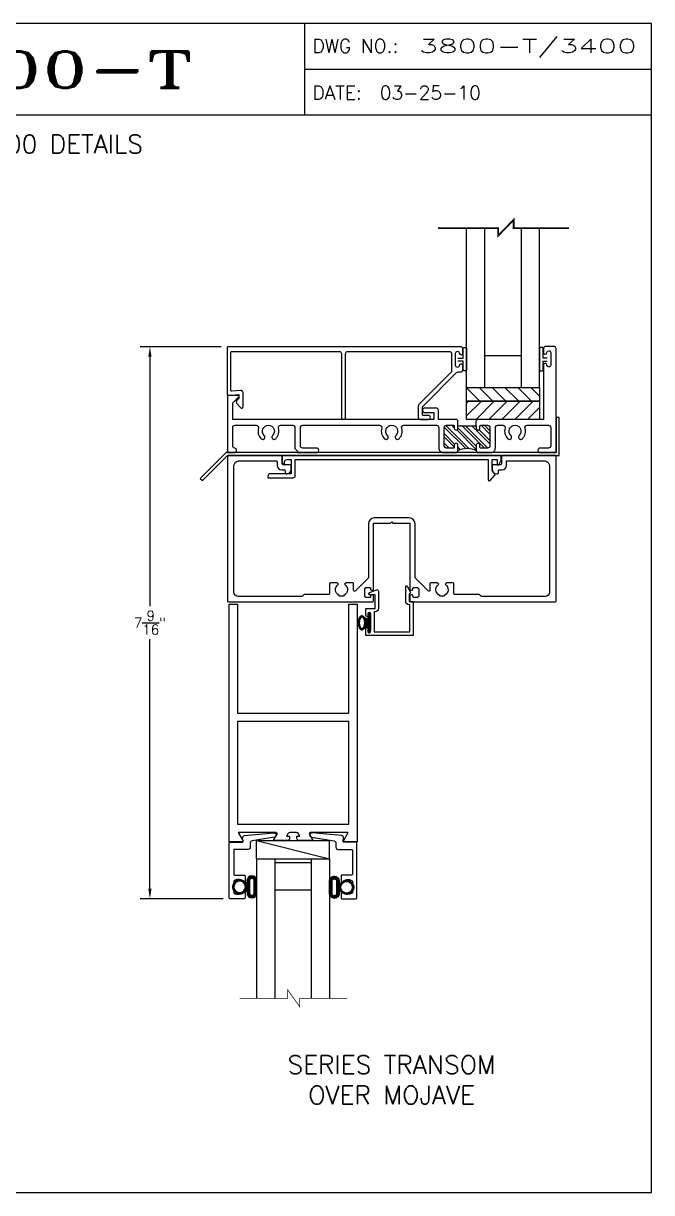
# Model space of a CAD drawing. Extents: x -75 to 127, y -92 to 53.
# Drawn here: x -62.85 to -54.25, y 14.36 to 30.36 of the extents above; entities that cross this region are included whole.
import ezdxf
from ezdxf.enums import TextEntityAlignment as Align

# ---------------------------------------------------------------- set-up
doc = ezdxf.new("R2010")
doc.units = 0
doc.header["$MEASUREMENT"] = 0
doc.layers.get('0').update_dxf_attribs({"linetype": 'CONTINUOUS'})
doc.layers.get('Defpoints').update_dxf_attribs({"linetype": 'CONTINUOUS'})
for name, color, linetype in [('DIM', 7, 'CONTINUOUS'), ('FRAME', 1, 'CONTINUOUS'), ('GLASS', 7, 'CONTINUOUS'), ('GLASS-VINYL', 7, 'CONTINUOUS'), ('MISC.', 7, 'CONTINUOUS'), ('SASH', 5, 'CONTINUOUS'), ('SEAL', 7, 'CONTINUOUS'), ('SETTING BLOCKS', 7, 'CONTINUOUS'), ('TEXT', 7, 'CONTINUOUS'), ('TITLE_BLOCK', 7, 'CONTINUOUS')]:
    doc.layers.add(name, color=color, linetype=linetype)
doc.styles.add('ROMANT', font='romant')
doc.styles.add('SIMPLEX-094', font='simplex.shx', dxfattribs={"height": 0.094})
doc.styles.get("Standard").update_dxf_attribs({"font": 'simplex.shx'})
doc.dimstyles.new('FULL SCALE', dxfattribs={"dimscale": 0.75, "dimtxt": 0.18, "dimasz": 0.18, "dimexe": 0.18, "dimexo": 0.125, "dimgap": 0.09, "dimtad": 0, "dimtih": 1, "dimtoh": 1, "dimdec": 4, "dimzin": 0, "dimdsep": 46, "dimlunit": 4, "dimtxsty": 'Standard', "dimcen": 0.09, "dimadec": 0, "dimazin": 0, "dimtfac": 1, "dimtdec": 4, "dimtofl": 0, "dimtmove": 0, "dimatfit": 3, "dimfxl": 0, "dimtolj": 1, "dimtzin": 0, "dimarcsym": 0})

# ---------------------------------------------------------------- blocks, each defined once
blk = doc.blocks.new('*X76')
at = {"color": 0}
for p, q in [((3.133, 6.509), (3.206, 6.582)), ((3.133, 6.514), (3.201, 6.582)), ((3.133, 6.52), (3.195, 6.582)), ((3.133, 6.503), (3.211, 6.581)), ((3.133, 6.498), (3.215, 6.58)), ((3.134, 6.526), (3.189, 6.581)), ((3.135, 6.533), (3.182, 6.58)), ((3.138, 6.541), (3.174, 6.577)), ((3.144, 6.553), (3.162, 6.571)), ((3.184, 6.543), (3.219, 6.579)), ((3.192, 6.546), (3.223, 6.577)), ((3.199, 6.547), (3.227, 6.576)), ((3.204, 6.547), (3.231, 6.574)), ((3.208, 6.546), (3.234, 6.572)), ((3.212, 6.544), (3.238, 6.57)), ((3.216, 6.542), (3.241, 6.567)), ((3.219, 6.54), (3.244, 6.565)), ((3.222, 6.537), (3.246, 6.562)), ((3.133, 6.492), (3.172, 6.531)), ((3.133, 6.487), (3.168, 6.522)), ((3.133, 6.481), (3.168, 6.516)), ((3.133, 6.476), (3.168, 6.511)), ((3.133, 6.47), (3.168, 6.505)), ((3.133, 6.465), (3.168, 6.5)), ((3.133, 6.459), (3.168, 6.494)), ((3.133, 6.454), (3.168, 6.489)), ((3.133, 6.448), (3.168, 6.483)), ((3.133, 6.443), (3.168, 6.478)), ((3.133, 6.437), (3.168, 6.472)), ((3.133, 6.432), (3.168, 6.467)), ((3.133, 6.426), (3.168, 6.461)), ((3.133, 6.421), (3.168, 6.456)), ((3.133, 6.415), (3.168, 6.45)), ((3.133, 6.41), (3.168, 6.445)), ((3.133, 6.404), (3.168, 6.439)), ((3.133, 6.399), (3.168, 6.434)), ((3.133, 6.393), (3.168, 6.428)), ((3.133, 6.388), (3.168, 6.423)), ((3.133, 6.382), (3.168, 6.417)), ((3.133, 6.377), (3.168, 6.412)), ((3.133, 6.372), (3.168, 6.407)), ((3.133, 6.366), (3.168, 6.401)), ((3.224, 6.534), (3.249, 6.559)), ((3.226, 6.531), (3.252, 6.556)), ((3.228, 6.527), (3.254, 6.553)), ((3.228, 6.336), (3.294, 6.401)), ((3.229, 6.523), (3.256, 6.55)), ((3.23, 6.518), (3.258, 6.546)), ((3.23, 6.513), (3.26, 6.542)), ((3.23, 6.507), (3.261, 6.538)), ((3.23, 6.502), (3.263, 6.534)), ((3.23, 6.496), (3.264, 6.53)), ((3.23, 6.409), (3.347, 6.526)), ((3.23, 6.491), (3.265, 6.525)), ((3.23, 6.414), (3.34, 6.524)), ((3.23, 6.42), (3.332, 6.521)), ((3.23, 6.485), (3.265, 6.52)), ((3.23, 6.425), (3.322, 6.517)), ((3.23, 6.48), (3.265, 6.515)), ((3.23, 6.474), (3.265, 6.509)), ((3.23, 6.469), (3.265, 6.504)), ((3.23, 6.464), (3.266, 6.499)), ((3.23, 6.458), (3.267, 6.495)), ((3.23, 6.453), (3.269, 6.492)), ((3.23, 6.431), (3.291, 6.491)), ((3.23, 6.447), (3.272, 6.489)), ((3.23, 6.436), (3.281, 6.487)), ((3.23, 6.442), (3.276, 6.487)), ((3.23, 6.403), (3.299, 6.472)), ((3.23, 6.398), (3.294, 6.461)), ((3.23, 6.392), (3.291, 6.453)), ((3.23, 6.387), (3.289, 6.446)), ((3.23, 6.381), (3.288, 6.439)), ((3.23, 6.376), (3.288, 6.433)), ((3.23, 6.37), (3.288, 6.428)), ((3.23, 6.365), (3.288, 6.423)), ((3.23, 6.359), (3.289, 6.418)), ((3.23, 6.354), (3.29, 6.413)), ((3.23, 6.348), (3.291, 6.409)), ((3.23, 6.343), (3.292, 6.405)), ((3.291, 6.491), (3.306, 6.506)), ((3.325, 6.498), (3.354, 6.527)), ((3.337, 6.504), (3.36, 6.528)), ((3.345, 6.507), (3.366, 6.528)), ((3.352, 6.509), (3.371, 6.528)), ((3.359, 6.51), (3.376, 6.527)), ((3.364, 6.51), (3.381, 6.527)), ((3.37, 6.51), (3.386, 6.526)), ((3.375, 6.51), (3.39, 6.525)), ((3.38, 6.509), (3.395, 6.524)), ((3.384, 6.508), (3.399, 6.522)), ((3.388, 6.336), (3.461, 6.41)), ((3.389, 6.507), (3.403, 6.521)), ((3.393, 6.506), (3.407, 6.519)), ((3.396, 6.338), (3.459, 6.402)), ((3.397, 6.504), (3.41, 6.518)), ((3.401, 6.502), (3.414, 6.516)), ((3.404, 6.501), (3.417, 6.514)), ((3.408, 6.499), (3.421, 6.511)), ((3.411, 6.496), (3.424, 6.509)), ((3.414, 6.494), (3.427, 6.507)), ((3.417, 6.492), (3.43, 6.504)), ((3.42, 6.489), (3.433, 6.502)), ((3.423, 6.487), (3.436, 6.499)), ((3.426, 6.484), (3.438, 6.496)), ((3.428, 6.481), (3.441, 6.493)), ((3.431, 6.478), (3.443, 6.49)), ((3.431, 6.385), (3.463, 6.416)), ((3.433, 6.474), (3.446, 6.487)), ((3.435, 6.471), (3.448, 6.484)), ((3.437, 6.467), (3.45, 6.481)), ((3.439, 6.464), (3.452, 6.477)), ((3.439, 6.398), (3.463, 6.423)), ((3.44, 6.46), (3.454, 6.473)), ((3.442, 6.456), (3.456, 6.47)), ((3.442, 6.407), (3.464, 6.428)), ((3.443, 6.452), (3.457, 6.466)), ((3.444, 6.447), (3.459, 6.462)), ((3.444, 6.414), (3.464, 6.434)), ((3.445, 6.443), (3.46, 6.458)), ((3.445, 6.421), (3.463, 6.439)), ((3.446, 6.438), (3.461, 6.453)), ((3.446, 6.433), (3.462, 6.449)), ((3.446, 6.427), (3.463, 6.444)), ((3.133, 6.361), (3.168, 6.396)), ((3.133, 6.355), (3.168, 6.39)), ((3.133, 6.35), (3.168, 6.385)), ((3.133, 6.344), (3.168, 6.379)), ((3.133, 6.339), (3.168, 6.374)), ((3.134, 6.334), (3.168, 6.368)), ((3.135, 6.33), (3.168, 6.363)), ((3.136, 6.325), (3.168, 6.357)), ((3.138, 6.321), (3.168, 6.352)), ((3.139, 6.318), (3.168, 6.346)), ((3.141, 6.314), (3.168, 6.341)), ((3.143, 6.311), (3.169, 6.337)), ((3.145, 6.307), (3.171, 6.333)), ((3.148, 6.304), (3.173, 6.329)), ((3.15, 6.301), (3.175, 6.326)), ((3.153, 6.299), (3.178, 6.323)), ((3.156, 6.296), (3.181, 6.321)), ((3.159, 6.293), (3.184, 6.319)), ((3.162, 6.291), (3.188, 6.317)), ((3.165, 6.289), (3.192, 6.316)), ((3.169, 6.287), (3.197, 6.315)), ((3.173, 6.285), (3.202, 6.315)), ((3.177, 6.284), (3.209, 6.317)), ((3.181, 6.282), (3.295, 6.397)), ((3.185, 6.281), (3.265, 6.362)), ((3.19, 6.281), (3.265, 6.356)), ((3.195, 6.28), (3.265, 6.351)), ((3.2, 6.28), (3.265, 6.345)), ((3.206, 6.28), (3.265, 6.339)), ((3.212, 6.281), (3.264, 6.333)), ((3.22, 6.283), (3.262, 6.325)), ((3.229, 6.287), (3.258, 6.316)), ((3.279, 6.375), (3.297, 6.393)), ((3.284, 6.375), (3.299, 6.39)), ((3.288, 6.373), (3.301, 6.387)), ((3.291, 6.371), (3.304, 6.383)), ((3.293, 6.368), (3.306, 6.38)), ((3.296, 6.365), (3.309, 6.377)), ((3.299, 6.362), (3.311, 6.375)), ((3.301, 6.359), (3.314, 6.372)), ((3.304, 6.357), (3.317, 6.369)), ((3.307, 6.354), (3.32, 6.367)), ((3.311, 6.352), (3.323, 6.365)), ((3.314, 6.35), (3.327, 6.363)), ((3.317, 6.348), (3.33, 6.361)), ((3.321, 6.346), (3.334, 6.359)), ((3.324, 6.344), (3.338, 6.357)), ((3.328, 6.342), (3.342, 6.356)), ((3.332, 6.341), (3.346, 6.355)), ((3.336, 6.339), (3.35, 6.354)), ((3.34, 6.338), (3.355, 6.353)), ((3.345, 6.337), (3.36, 6.352)), ((3.349, 6.336), (3.365, 6.352)), ((3.354, 6.335), (3.371, 6.352)), ((3.359, 6.334), (3.377, 6.352)), ((3.364, 6.334), (3.383, 6.354)), ((3.369, 6.334), (3.391, 6.355)), ((3.375, 6.334), (3.4, 6.359)), ((3.381, 6.335), (3.413, 6.366)), ((3.404, 6.341), (3.456, 6.394)), ((3.415, 6.347), (3.451, 6.383))]:
    blk.add_line(p, q, dxfattribs=at)
blk = doc.blocks.new('3805 BLOCK FRAME')
h = blk.add_hatch()
h.set_pattern_fill('ANSI32', color=256, scale=0.25, style=0)
h.set_pattern_definition([(45, (-4.16348, -5.189), (-0.0662913, 0.0662913), []), (45, (-4.11928, -5.189), (-0.0662913, 0.0662913), [])])
h.paths.add_polyline_path([(-0.819, 1.361, 0.414214), (-0.85, 1.392), (-0.946, 1.392, 0.414214), (-0.956, 1.382), (-0.956, 1.351, -0.414214), (-0.98, 1.326, -0.414214), (-1.005, 1.351), (-1.005, 1.423, -0.235384), (-1.256, 1.423), (-1.256, 1.351, -0.414214), (-1.282, 1.326, -0.414214), (-1.306, 1.351), (-1.306, 1.382, 0.414214), (-1.316, 1.392), (-1.413, 1.392, 0.414214), (-1.444, 1.361), (-1.444, 1.111, 0.414214), (-1.413, 1.08), (-1.316, 1.08, 0.414214), (-1.306, 1.09), (-1.306, 1.121, -0.414214), (-1.282, 1.146, -0.414214), (-1.256, 1.121), (-1.256, 1.09), (-1.005, 1.09), (-1.005, 1.121, -0.414214), (-0.98, 1.146, -0.414214), (-0.956, 1.121), (-0.956, 1.09, 0.414214), (-0.946, 1.08), (-0.85, 1.08, 0.414214), (-0.819, 1.111)])
for q in [(-1.256, 1.09), (-1.005, 1.015)]:
    blk.add_line((-1.005, 1.09), q)
blk.add_lwpolyline([(-3.452, 1.454), (-3.193, 1.454, -0.414214), (-3.162, 1.423, -0.414214), (-3.193, 1.392), (-3.381, 1.392, 0.414214), (-3.412, 1.361), (-3.412, 1.111, 0.414214), (-3.381, 1.08), (-2.329, 1.08, 0.5024), (-2.299, 1.12, -0.280293), (-2.262, 1.264, -0.498955), (-2.213, 1.256, -0.334263), (-2.219, 1.219, 2.470836), (-2.106, 1.219, -0.334263), (-2.112, 1.256, -0.498955), (-2.063, 1.264, -0.280293), (-2.026, 1.12, 0.5024), (-1.996, 1.08), (-1.549, 1.08, 0.414214), (-1.518, 1.111), (-1.518, 1.392, -0.414214), (-1.456, 1.454), (-1.287, 1.454, -0.414214), (-1.256, 1.423), (-1.256, 1.351, -0.414214), (-1.282, 1.326, -0.414214), (-1.306, 1.351), (-1.306, 1.382, 0.414214), (-1.316, 1.392), (-1.413, 1.392, 0.414214), (-1.444, 1.361), (-1.444, 1.111, 0.414214), (-1.413, 1.08), (-1.316, 1.08, 0.414214), (-1.306, 1.09), (-1.306, 1.121, -0.414214), (-1.282, 1.146, -0.414214), (-1.256, 1.121), (-1.256, 1.09), (-1.256, 1.015), (-1.271, 1), (-1.524, 1), (-1.524, 0.875, -0.414214), (-1.556, 0.844), (-1.711, 0.844, -0.414214), (-1.742, 0.875, -0.414214), (-1.711, 0.906), (-1.586, 0.906), (-1.586, 1), (-4.338, 1), (-4.338, 0.776, 0.198912), (-4.335, 0.769), (-4.255, 0.69, -0.668179), (-4.263, 0.673), (-4.403, 0.673, -0.414214), (-4.412, 0.683), (-4.412, 1.444, -0.414214), (-4.403, 1.454), (-4.319, 1.454, -0.414214), (-4.287, 1.423, -0.358249), (-4.312, 1.393, 0.358249), (-4.338, 1.362), (-4.338, 1.111, 0.414214), (-4.306, 1.08), (-4.017, 1.08, 0.5024), (-3.987, 1.12, -0.280293), (-3.95, 1.264, -0.498955), (-3.901, 1.256), (-3.901, 1.256, -0.334263), (-3.907, 1.219, 2.470836), (-3.794, 1.219, -0.334263), (-3.8, 1.256), (-3.8, 1.256, -0.498955), (-3.751, 1.264, -0.280293), (-3.714, 1.12, 0.5024), (-3.684, 1.08), (-3.518, 1.08, 0.414214), (-3.487, 1.111), (-3.487, 1.399), (-3.452, 1.434)], format="xyb", close=True)
blk.add_lwpolyline([(-1.005, 1.09), (-1.005, 1.121, -0.414214), (-0.98, 1.146, -0.414214), (-0.956, 1.121), (-0.956, 1.09, 0.414214), (-0.946, 1.08), (-0.85, 1.08, 0.414214), (-0.819, 1.111), (-0.819, 1.361, 0.414214), (-0.85, 1.392), (-0.946, 1.392, 0.414214), (-0.956, 1.382), (-0.956, 1.351, -0.414214), (-0.98, 1.326), (-0.98, 1.326, -0.414214), (-1.005, 1.351), (-1.005, 1.423, -0.414214), (-0.975, 1.454), (-0.806, 1.454, -0.414214), (-0.744, 1.392), (-0.744, 1.111, 0.414214), (-0.712, 1.08), (-0.641, 1.08, 0.5024), (-0.611, 1.12, -0.280293), (-0.574, 1.264, -0.498955), (-0.525, 1.256), (-0.525, 1.256, -0.334263), (-0.531, 1.219, 2.470836), (-0.418, 1.219, -0.334263), (-0.424, 1.256, -0.498955), (-0.375, 1.264, -0.280293), (-0.338, 1.12, 0.5024), (-0.308, 1.08), (-0.018, 1.08, 0.414214), (0.013, 1.111), (0.013, 1.361, 0.414214), (-0.018, 1.392), (-0.131, 1.392, -0.414214), (-0.162, 1.423, -0.414214), (-0.131, 1.454), (0.088, 1.454), (0.088, 0.031, -0.414214), (0.056, 0), (-0.056, 0, -0.414214), (-0.087, 0.031), (-0.087, 0.083, -0.414214), (-0.062, 0.107), (-0.062, 0.107, -0.399638), (-0.038, 0.084, 0.399638), (-0.013, 0.06), (-0.013, 0.06, 0.414214), (0.013, 0.085), (0.013, 0.255, 0.414214), (-0.013, 0.28), (-0.013, 0.28, 0.399638), (-0.038, 0.256, -0.399638), (-0.062, 0.232, -0.414214), (-0.087, 0.257), (-0.087, 0.309), (-0.087, 1), (-0.99, 1), (-1.005, 1.015)], format="xyb")
blk.add_arc((-1.131, 1.675), 0.281, 243.5092, 296.4908)
blk = doc.blocks.new('A$C3BF656AD')
at = {"layer": 'SETTING BLOCKS'}
h = blk.add_hatch(dxfattribs=at)
h.set_pattern_fill('ANSI31', color=256, scale=0.25, angle=90, style=0)
h.set_pattern_definition([(135, (0.820812, -8.054306), (-0.02209709, -0.02209709), [])])
h.paths.add_polyline_path([(0, 0.0625), (0.25, 0.0625), (0.25, 0.1095), (0, 0.1095)])
h = blk.add_hatch(dxfattribs=at)
h.set_pattern_fill('ANSI31', color=256, scale=0.25, style=0)
h.set_pattern_definition([(45, (-2.098375, -8.085556), (-0.02209709, 0.02209709), [])])
h.paths.add_polyline_path([(0, 0), (0.25, 0), (0.25, 0.0625), (0, 0.0625)])
for points in [[(0, 0.0625), (0, 0.1095), (0.25, 0.1095), (0.25, 0.0625)], [(0, 0), (0, 0.0625), (0.25, 0.0625), (0.25, 0)]]:
    blk.add_lwpolyline(points, close=True, dxfattribs=at)
blk = doc.blocks.new('3801 1 INCH GLASS STOP')
blk.add_lwpolyline([(2.741, 0.327, -0.414214), (2.769, 0.299, -0.414214), (2.741, 0.271), (2.669, 0.271, 0.414214), (2.659, 0.261), (2.659, 0.167, 0.198912), (2.668, 0.145), (3.128, -0.315, 0.198912), (3.15, -0.324), (3.183, -0.324, -0.414214), (3.214, -0.355), (3.214, -0.408, -0.414214), (3.189, -0.433, -0.399638), (3.164, -0.41, 0.400364), (3.139, -0.386, 0.414214), (3.114, -0.411), (3.114, -0.581, 0.414214), (3.139, -0.606), (3.139, -0.606, 0.399638), (3.164, -0.582, -0.399638), (3.189, -0.558, -0.414214), (3.214, -0.583), (3.214, -0.637, -0.414214), (3.183, -0.668), (-0.001, -0.668, -0.414214), (-0.011, -0.658), (-0.011, -0.01, -0.440011), (0, 0), (0.149, -0.013), (0.149, 0.04), (0.115, 0.074, -0.395486), (0.114, 0.102), (0.17, 0.165, -0.691708), (0.205, 0.152), (0.205, -0.04, -0.440011), (0.171, -0.071), (0.05, -0.061, 0.440011), (0.039, -0.071), (0.039, -0.593, 0.414214), (0.049, -0.603), (1.52, -0.603, 0.414214), (1.551, -0.572), (1.551, 0.299, -0.414214), (1.579, 0.327, -0.414214), (1.607, 0.299), (1.607, -0.572, 0.414214), (1.638, -0.603), (3.027, -0.603, 0.414214), (3.058, -0.572), (3.058, -0.337, 0.198912), (3.049, -0.315), (2.612, 0.122, -0.198912), (2.603, 0.144), (2.603, 0.296, -0.414214), (2.634, 0.327)], format="xyb", close=True)
blk = doc.blocks.new('FW_ARCH_A')
at = {"layer": 'TITLE_BLOCK'}
for p, q in [((10.5, 8), (0, 8)), ((8.125, 8), (8.125, 7.375)), ((10.5, 0), (10.5, 8)), ((8.125, 7.6875), (10.5, 7.6875)), ((0, 7.375), (10.5, 7.375)), ((0, 0), (10.5, 0))]:
    blk.add_line(p, q, dxfattribs=at)
for tag, height, style, width, p, p2 in [('DWG_NO', 0.094, 'SIMPLEX-094', 2.60233, (8.9063, 7.7977), (10.3973, 7.7977)), ('PRODUCT', 0.25, 'ROMANT', 2.280951, (3.2625, 7.5588), (7.3628, 7.5588))]:
    blk.add_attdef(tag, text='', height=height, dxfattribs=dict(style=style, width=width)).set_placement(p, p2, align=Align.FIT)
for tag, p, style in [('DATE', (8.6394, 7.4782), 'SIMPLEX-094'), ('SCALE', (0.6577, 6.7166), 'ROMANT')]:
    blk.add_attdef(tag, p, '', height=0.094, dxfattribs=dict(style=style))
at = {"layer": 'TITLE_BLOCK', "style": 'SIMPLEX-094'}
for s, p in [('DWG NO.:', (8.1788, 7.7985)), ('DATE:', (8.178, 7.4782))]:
    blk.add_text(s, height=0.094, dxfattribs=at).set_placement(p)
blk = doc.blocks.new('*D81')
at = {"layer": 'Defpoints', "color": 0}
for p in [(-60.044, 25.932), (-61.113, 18.379), (-60.017, 18.379)]:
    blk.add_point(p, dxfattribs=at)
at = {"layer": 'DIM', "color": 0, "lineweight": -2}
for p, q in [((-60.138, 25.932), (-61.248, 25.932)), ((-61.113, 25.797), (-61.113, 22.381)), ((-61.113, 18.514), (-61.113, 21.931)), ((-60.111, 18.379), (-61.248, 18.379))]:
    blk.add_line(p, q, dxfattribs=at)
at = {"layer": 'DIM', "color": 0}
for points in [[(-61.136, 25.797), (-61.091, 25.797), (-61.113, 25.932)], [(-61.136, 18.514), (-61.091, 18.514), (-61.113, 18.379)]]:
    blk.add_solid(points, dxfattribs=at)
at = {"layer": 'DIM', "color": 0, "insert": (-61.113, 22.156), "char_height": 0.135, "attachment_point": 5}
blk.add_mtext('\\A1;7{\\H1.000000x;\\S9/16;}"', dxfattribs=at)

msp = doc.modelspace()

# ---------------------------------------------------------------- hatches: boundary and pattern name
at = {"layer": 'SEAL', "linetype": 'Continuous'}
h = msp.add_hatch(dxfattribs=at)
h.set_pattern_fill('ANSI31', color=256, scale=0.031, style=0)
h.set_pattern_definition([(45, (-88.5788154, 19.6063035), (-0.0027400388, 0.0027400388), [])])
edge = h.paths.add_edge_path()
edge.add_arc((-58.11337, 22.27889), 0.01328, 0, 180)
edge.add_line((-58.12665, 22.27889), (-58.12665, 22.2373))
edge.add_line((-58.12665, 22.2373), (-58.12665, 22.22345))
edge.add_arc((-58.14165, 22.22345), 0.015, 232.705714, 360, ccw=False)
edge.add_line((-58.15074, 22.21151), (-58.18008, 22.23093))
edge.add_ellipse((-58.21111, 22.15385), major_axis=(0, 0.09558), ratio=0.54906689, start_angle=323.754462, end_angle=568.936273)
edge.add_line((-58.18572, 22.07021), (-58.14864, 22.09485))
edge.add_arc((-58.14165, 22.08158), 0.015, 0, 117.77948, ccw=False)
edge.add_line((-58.12665, 22.08158), (-58.12665, 22.06772))
edge.add_line((-58.12665, 22.06772), (-58.12665, 22.02614))
edge.add_arc((-58.11337, 22.02614), 0.01328, 180, 360)
edge.add_line((-58.10009, 22.02614), (-58.10009, 22.27889))
edge = h.paths.add_edge_path(flags=16)
edge.add_spline(control_points=[(-58.21111, 22.23466), (-58.21647, 22.23466), (-58.22316, 22.23154), (-58.23717, 22.21302), (-58.2434, 22.19806), (-58.25201, 22.14985), (-58.24629, 22.11229), (-58.22522, 22.07605), (-58.21593, 22.0718), (-58.20063, 22.07486), (-58.18895, 22.08537), (-58.17405, 22.12544), (-58.17146, 22.15305), (-58.17916, 22.20354), (-58.19111, 22.22446), (-58.20489, 22.23377), (-58.20808, 22.23466), (-58.21111, 22.23466)], knot_values=[0, 0, 0, 0, 0.62812908, 0.62812908, 1.25625816, 1.25625816, 2.38484814, 2.38484814, 3.25099343, 3.25099343, 4.11713873, 4.11713873, 4.98328402, 4.98328402, 5.92788973, 5.92788973, 6.28318531, 6.28318531, 6.28318531, 6.28318531], degree=3, periodic=0)

# ---------------------------------------------------------------- linework, layer by layer
at = {"layer": 'FRAME'}
for points in [[(-58.45967, 22.52998), (-58.45967, 22.51905), (-58.52167, 22.51905), (-58.52167, 22.52998, -0.62847495), (-58.53235, 22.68098), (-58.5524, 22.70105), (-58.64467, 22.70105, 0.41421356), (-58.65467, 22.69105), (-58.65467, 22.55305, -0.41421356), (-58.66467, 22.54305), (-59.00005, 22.54305), (-59.03005, 22.51305), (-59.90117, 22.51305, -0.41421356), (-59.96317, 22.57505), (-59.96317, 24.29605, -0.36738131), (-59.90117, 24.37305), (-59.38317, 24.37305, -0.41421356), (-59.37317, 24.36305), (-59.37317, 24.31005, 0.41421356), (-59.31117, 24.24805), (-59.27317, 24.24805, -0.41421356), (-59.26317, 24.23805), (-59.26317, 24.20305, 0.41421356), (-59.25317, 24.19305), (-59.24017, 24.19305, 0.41421356), (-59.17817, 24.25505), (-59.17817, 24.30805, 0.41421356), (-59.18817, 24.31805), (-59.29317, 24.31805, -0.41421356), (-59.30317, 24.32805), (-59.30317, 24.43305, 0.41421356), (-59.31317, 24.44305), (-60.04317, 24.44305, 0.41421356), (-60.05317, 24.43305), (-60.05317, 22.45305, 0.41421356), (-60.04317, 22.44305), (-58.06267, 22.44305, 0.41421356), (-58.05267, 22.45305), (-58.05267, 22.52205, 0.41421356), (-58.06767, 22.53705), (-58.08267, 22.53705, 0.41421356), (-58.09267, 22.52705), (-58.09267, 22.51205, -0.41421356), (-58.10267, 22.50205), (-58.15767, 22.50205), (-58.17267, 22.51705), (-58.17267, 22.62105), (-58.15767, 22.63605), (-58.10267, 22.63605, -0.41421356), (-58.09267, 22.62605), (-58.09267, 22.61105, 0.41421356), (-58.08267, 22.60105), (-58.06767, 22.60105, 0.41421356), (-58.05267, 22.61605), (-58.05267, 23.51905), (-57.81817, 23.51905), (-57.80317, 23.53405), (-57.78817, 23.51905), (-57.55367, 23.51905), (-57.55367, 22.61605, 0.41421356), (-57.53867, 22.60105), (-57.52367, 22.60105, 0.41421356), (-57.51367, 22.61105), (-57.51367, 22.62605, -0.41421356), (-57.50367, 22.63605), (-57.44867, 22.63605), (-57.43367, 22.62105), (-57.43367, 22.51705), (-57.44867, 22.50205), (-57.50367, 22.50205, -0.41421356), (-57.51367, 22.51205), (-57.51367, 22.52705, 0.41421356), (-57.52367, 22.53705), (-57.53867, 22.53705, 0.41421356), (-57.55367, 22.52205), (-57.55367, 22.45305, 0.41421356), (-57.54367, 22.44305), (-55.56317, 22.44305, 0.41421356), (-55.55317, 22.45305), (-55.55317, 24.43305, 0.41421356), (-55.56317, 24.44305), (-56.29317, 24.44305, 0.41421356), (-56.30317, 24.43305), (-56.30317, 24.32805, -0.41421356), (-56.31317, 24.31805), (-56.41817, 24.31805, 0.41421356), (-56.42817, 24.30805), (-56.42817, 24.25505, 0.41421356), (-56.36617, 24.19305), (-56.35317, 24.19305, 0.41421356), (-56.34317, 24.20305), (-56.34317, 24.23805, -0.41421356), (-56.33317, 24.24805), (-56.29517, 24.24805, 0.41421356), (-56.23317, 24.31005), (-56.23317, 24.36305, -0.41421356), (-56.22317, 24.37305), (-55.70517, 24.37305, -0.36738131), (-55.64317, 24.29605), (-55.64317, 22.57505, -0.41421356), (-55.70517, 22.51305), (-56.57629, 22.51305), (-56.60629, 22.54305), (-56.94167, 22.54305, -0.41421356), (-56.95167, 22.55305), (-56.95167, 22.69105, 0.41421356), (-56.96167, 22.70105), (-57.05394, 22.70105), (-57.07399, 22.68098, -0.62847495), (-57.08467, 22.52998), (-57.08467, 22.51905), (-57.14667, 22.51905), (-57.14667, 22.52998, -0.62790641), (-57.15747, 22.68091), (-57.17763, 22.70105), (-57.26967, 22.70105, 0.41421356), (-57.27967, 22.69105), (-57.27967, 22.60226, -0.66817864), (-57.30528, 22.59165), (-57.48367, 22.77004), (-57.48367, 23.50905, 0.41421356), (-57.56367, 23.58905), (-57.80317, 23.58905), (-58.04267, 23.58905, 0.41421356), (-58.12267, 23.50905), (-58.12267, 22.77004), (-58.30106, 22.59165, -0.66817864), (-58.32667, 22.60226), (-58.32667, 22.69105, 0.41421356), (-58.33667, 22.70105), (-58.42871, 22.70105), (-58.44887, 22.68091, -0.62790641)], [(-59.46726, 24.19325, 0.41421356), (-59.49826, 24.16225), (-59.49826, 24.13825), (-59.15426, 24.13825, 0.41421356), (-59.12326, 24.16925), (-59.12326, 24.38825), (-56.48326, 24.38825), (-56.48326, 24.34925), (-56.48326, 24.11036, 0.70020754), (-56.455, 24.10007), (-56.3906, 24.17683, 0.4856397), (-56.39382, 24.19221, -0.28491523), (-56.42826, 24.24775), (-56.42826, 24.38825), (-56.35826, 24.38825), (-56.35826, 24.31825), (-56.33826, 24.31825), (-56.30326, 24.38003), (-56.30326, 24.44325), (-59.30326, 24.44325), (-59.30326, 24.34925, 0.41421356), (-59.27226, 24.31825), (-59.27126, 24.31825), (-59.27126, 24.35725, -0.41421356), (-59.24026, 24.38825), (-59.17826, 24.38825), (-59.17826, 24.19325)]]:
    msp.add_lwpolyline(points, format="xyb", close=True, dxfattribs=at)
at = {"layer": 'GLASS'}
for p, q in [((-56.77944, 25.37505), (-56.77944, 27.55343)), ((-56.52944, 25.37505), (-56.52944, 27.55343)), ((-56.02944, 25.37505), (-56.02944, 27.55343)), ((-55.77944, 25.37505), (-55.77944, 27.55343)), ((-56.52944, 25.81205), (-56.02944, 25.81205)), ((-56.77944, 25.37505), (-55.77944, 25.37505))]:
    msp.add_line(p, q, dxfattribs=at)
at = {"layer": 'GLASS', "const_width": 0.024}
msp.add_lwpolyline([(-55.37516, 27.55343), (-56.13476, 27.55343), (-56.13476, 27.66914), (-56.34726, 27.45089), (-56.34726, 27.55343), (-57.16936, 27.55343)], dxfattribs=at)
at = {"layer": 'GLASS-VINYL'}
for p, q in [((-59.65461, 18.92379), (-59.65461, 19.17379)), ((-59.65461, 19.17379), (-58.65461, 19.17379)), ((-59.65461, 19.17379), (-58.65461, 18.92379)), ((-58.65461, 18.92379), (-58.65461, 19.17379)), ((-59.65461, 18.92379), (-59.40461, 18.92379)), ((-59.65461, 18.92379), (-58.65461, 18.92379)), ((-59.65461, 18.92379), (-59.65461, 17.01711)), ((-59.40461, 18.92379), (-59.40461, 17.01711)), ((-58.90461, 18.92379), (-58.65461, 18.92379)), ((-58.90461, 18.92379), (-58.90461, 17.01808)), ((-58.65461, 18.92379), (-58.65461, 17.01808)), ((-58.90461, 18.86912), (-59.40461, 18.86912)), ((-58.90461, 18.49552), (-59.40461, 18.49552))]:
    msp.add_line(p, q, dxfattribs=at)
at = {"layer": 'GLASS-VINYL', "const_width": 0.01}
msp.add_lwpolyline([(-59.88579, 17.01711), (-59.22808, 17.01711), (-59.22808, 17.13341), (-59.0651, 16.90404), (-59.0651, 17.01614), (-58.41208, 17.01614)], dxfattribs=at)
at = {"layer": 'MISC.'}
msp.add_lwpolyline([(-55.55317, 24.96305), (-55.55317, 24.48305), (-60.06974, 24.48305), (-60.42329, 24.1295), (-60.39501, 24.10121), (-60.05317, 24.44305), (-55.51317, 24.44305), (-55.51317, 24.96305)], close=True, dxfattribs=at)
at = {"layer": 'SASH'}
for points in [[(-58.08984, 22.05623), (-58.08984, 22.27532, 0.41421356), (-58.11016, 22.29563), (-58.11034, 22.29563, 0.41421356), (-58.13066, 22.27532), (-58.13066, 22.25565, -0.41421356), (-58.14448, 22.24183), (-58.14466, 22.24183, -0.41421356), (-58.15848, 22.25565), (-58.15848, 22.35128), (-58.03141, 22.35128), (-58.03141, 22.53493), (-58.09634, 22.53493, -0.84439226), (-58.10247, 22.57099), (-58.00971, 22.60345, -0.51663616), (-57.98503, 22.58594), (-57.98503, 22.35128, -0.41421356), (-58.03141, 22.3049), (-58.04347, 22.3049), (-58.04347, 22.0285), (-57.55652, 22.0285), (-57.55652, 22.39951), (-57.56579, 22.39951, -0.41421356), (-57.61217, 22.44589), (-57.61217, 22.6518, -0.41421356), (-57.60289, 22.66107), (-57.5994, 22.66107, -0.26794919), (-57.59136, 22.65644), (-57.54477, 22.57574, -0.41421356), (-57.54817, 22.56307), (-57.56579, 22.54545), (-57.56579, 22.44589), (-57.51014, 22.44589), (-57.51014, 21.98213), (-58.15848, 21.98213), (-58.15848, 22.0759, -0.41421356), (-58.14466, 22.08972), (-58.14448, 22.08972, -0.41421356), (-58.13066, 22.0759), (-58.13066, 22.05623, 0.41421356), (-58.11034, 22.03592), (-58.11016, 22.03592, 0.41421356)], [(-58.88766, 19.18872, -0.57735027), (-58.89632, 19.17372), (-59.07032, 19.17372, -0.41421356), (-59.10132, 19.20472), (-59.10132, 19.23572), (-59.05913, 19.23572), (-59.07789, 19.26822, 0.26794919), (-59.10474, 19.28372), (-59.15132, 19.28372), (-59.19789, 19.28372, 0.26794919), (-59.22474, 19.26822), (-59.24351, 19.23572), (-59.20132, 19.23572), (-59.20132, 19.20472, -0.41421356), (-59.23232, 19.17372), (-59.40632, 19.17372, -0.57735027), (-59.41498, 19.18872), (-59.37312, 19.26122, 0.57735027), (-59.38611, 19.28372), (-59.90517, 19.28372), (-59.84166, 19.17372, -0.57735027), (-59.85032, 19.15872), (-60.02632, 19.15872), (-60.02632, 22.40872), (-59.91332, 22.40872), (-59.91332, 20.91572), (-59.15132, 20.91572), (-58.38932, 20.91572), (-58.38932, 22.40872), (-58.27632, 22.40872), (-58.27632, 19.15872), (-58.45232, 19.15872, -0.57735027), (-58.46098, 19.17372), (-58.39747, 19.28372), (-58.91653, 19.28372, 0.57735027), (-58.92952, 19.26122)], [(-59.81637, 19.24312), (-59.41523, 19.27912, -0.96795709), (-59.40793, 19.2196), (-59.71355, 19.17196, 0.36961308), (-59.73978, 19.14133), (-59.73978, 19.08524, -0.41421356), (-59.77078, 19.05424), (-59.95578, 19.05424, 0.41421356), (-59.96578, 19.04424), (-59.96578, 18.71224, 0.41421356), (-59.95578, 18.70224), (-59.82078, 18.70224, -0.41421356), (-59.81078, 18.69224), (-59.81078, 18.61324, -0.69735157), (-59.82839, 18.60676, 0.38027232), (-59.96133, 18.62525, 0.25061918), (-59.96578, 18.61693), (-59.96578, 18.46455, 0.25061918), (-59.96133, 18.45624, 0.38027232), (-59.82839, 18.47473, -0.69735157), (-59.81078, 18.46824), (-59.81078, 18.38924, -0.41421356), (-59.82078, 18.37924), (-60.01678, 18.37924, -0.41421356), (-60.02678, 18.38924), (-60.02678, 19.14424, -0.41421356), (-60.01678, 19.15424), (-59.84809, 19.15424, 0.45692327), (-59.83819, 19.16567), (-59.84428, 19.20781, -0.43014181)], [(-58.49195, 19.24312), (-58.89309, 19.27912, 0.96795709), (-58.90039, 19.2196), (-58.59477, 19.17196, -0.36961308), (-58.56855, 19.14133), (-58.56855, 19.08524, 0.41421356), (-58.53755, 19.05424), (-58.35255, 19.05424, -0.41421356), (-58.34255, 19.04424), (-58.34255, 18.71224, -0.41421356), (-58.35255, 18.70224), (-58.48755, 18.70224, 0.41421356), (-58.49755, 18.69224), (-58.49755, 18.61324, 0.69735157), (-58.47994, 18.60676, -0.38027232), (-58.34699, 18.62525, -0.25061918), (-58.34255, 18.61693), (-58.34255, 18.46455, -0.25061918), (-58.34699, 18.45624, -0.38027232), (-58.47994, 18.47473, 0.69735157), (-58.49755, 18.46824), (-58.49755, 18.38924, 0.41421356), (-58.48755, 18.37924), (-58.29155, 18.37924, 0.41421356), (-58.28155, 18.38924), (-58.28155, 19.14424, 0.41421356), (-58.29155, 19.15424), (-58.46024, 19.15424, -0.45692327), (-58.47013, 19.16567), (-58.46404, 19.20781, 0.43014181)]]:
    msp.add_lwpolyline(points, format="xyb", close=True, dxfattribs=at)
msp.add_lwpolyline([(-58.38932, 19.50677), (-58.38932, 20.80272), (-59.15132, 20.80272), (-59.91332, 20.80272), (-59.91332, 19.50677), (-59.91332, 19.39672), (-59.15132, 19.39672), (-58.38932, 19.39672)], close=True, dxfattribs=at)
at = {"layer": 'SEAL', "linetype": 'Continuous'}
for points in [[(-56.89794, 25.77677), (-56.82698, 25.77677), (-56.82698, 25.91028, -0.41421356), (-56.81698, 25.92028), (-56.78944, 25.92028, -0.41421356), (-56.77944, 25.91028), (-56.77944, 25.61432, -0.41421356), (-56.78944, 25.60432), (-56.81698, 25.60432, -0.41421356), (-56.82698, 25.61432), (-56.82698, 25.73391), (-56.89794, 25.73391)], [(-55.6737, 25.77677), (-55.73191, 25.77677), (-55.73191, 25.91028, 0.41421356), (-55.74191, 25.92028), (-55.76944, 25.92028, 0.41421356), (-55.77944, 25.91028), (-55.77944, 25.61432, 0.41421356), (-55.76944, 25.60432), (-55.74191, 25.60432, 0.41421356), (-55.73191, 25.61432), (-55.73191, 25.73391), (-55.6737, 25.73391)]]:
    msp.add_lwpolyline(points, format="xyb", dxfattribs=at)
at = {"layer": 'SEAL', "flags": 128}
msp.add_lwpolyline([(-58.18008, 22.23093), (-58.18885, 22.2404), (-58.19845, 22.24661), (-58.20854, 22.24932), (-58.21872, 22.24842), (-58.22861, 22.24396), (-58.23784, 22.2361), (-58.24607, 22.22514), (-58.25297, 22.21149), (-58.2583, 22.19567), (-58.26185, 22.17827), (-58.26348, 22.15994), (-58.26314, 22.14139), (-58.26084, 22.12331), (-58.25666, 22.10638), (-58.25076, 22.09124), (-58.24337, 22.07846), (-58.23476, 22.06853), (-58.22526, 22.06181), (-58.21523, 22.05857), (-58.20504, 22.05892), (-58.19507, 22.06284), (-58.18572, 22.07021)], dxfattribs=at)
at = {"layer": 'SEAL'}
msp.add_lwpolyline([(-58.18008, 22.23093), (-58.15074, 22.21151, 0.62059597), (-58.12665, 22.22345), (-58.12665, 22.2373), (-58.12665, 22.27889, -1), (-58.10009, 22.27889), (-58.10009, 22.02614, -1), (-58.12665, 22.02614), (-58.12665, 22.06772), (-58.12665, 22.08158, 0.56450327), (-58.14864, 22.09485), (-58.18572, 22.07021)], format="xyb", dxfattribs=at)
at = {"layer": 'SEAL', "flags": 128}
msp.add_lwpolyline([(-58.21111, 22.23466), (-58.22248, 22.23026), (-58.23524, 22.2143), (-58.24518, 22.18715), (-58.24859, 22.1539), (-58.24487, 22.12065), (-58.23527, 22.09338), (-58.22289, 22.07761), (-58.21125, 22.07304), (-58.19977, 22.07773), (-58.18693, 22.09358), (-58.17709, 22.12056), (-58.17349, 22.15386), (-58.17707, 22.1871), (-58.18718, 22.214), (-58.19993, 22.23035)], close=True, dxfattribs=at)
at = {"layer": 'SEAL'}
for points in [[(-59.65141, 18.54085), (-59.65141, 18.62564, 0.9999999), (-59.7839, 18.62564), (-59.7839, 18.61178, -0.70454625), (-59.8105, 18.60227, 0.70454625), (-59.98236, 18.54085, 0.70454625), (-59.8105, 18.47942, -0.70454625), (-59.7839, 18.46991), (-59.7839, 18.45606, 0.9999999), (-59.65141, 18.45606)], [(-59.96459, 18.54085, 1), (-59.80631, 18.54085, 1)], [(-59.68641, 18.62564, 1), (-59.7489, 18.62564), (-59.7489, 18.54085), (-59.7489, 18.45606, 1), (-59.68641, 18.45606), (-59.68641, 18.54085)], [(-58.65461, 18.53477), (-58.65461, 18.61956, -0.9999999), (-58.52212, 18.61956), (-58.52212, 18.6057, 0.70454625), (-58.49552, 18.5962, -0.70454625), (-58.32366, 18.53477, -0.70454625), (-58.49552, 18.47335, 0.70454625), (-58.52212, 18.46384), (-58.52212, 18.44998, -0.9999999), (-58.65461, 18.44998)], [(-58.61961, 18.61956, -1), (-58.55712, 18.61956), (-58.55712, 18.53477), (-58.55712, 18.44998, -1), (-58.61961, 18.44998), (-58.61961, 18.53477)], [(-58.34142, 18.53477, -1), (-58.4997, 18.53477, -1)]]:
    msp.add_lwpolyline(points, format="xyb", close=True, dxfattribs=at)

# ---------------------------------------------------------------- block references
at = {"layer": 'DIM'}
ref = msp.add_blockref('FW_ARCH_A', (-75.24611, 14.35692), dxfattribs=dict(at, xscale=2, yscale=2, zscale=2))
ref.add_attrib('DATE', '03-25-10', (-57.96728, 29.3133), dxfattribs={"layer": '0', "height": 0.188, "style": 'SIMPLEX-094'})
ref.add_attrib('PRODUCT', 'SERIES 3800-T', dxfattribs={"layer": '0', "height": 0.5, "style": 'ROMANT', "width": 1.324706}).set_placement((-68.72111, 29.47446), (-60.52054, 29.47446), align=Align.FIT)
ref.add_attrib('DWG_NO', '3800-T/3400', dxfattribs={"layer": '0', "height": 0.188, "style": 'SIMPLEX-094', "width": 1.514083}).set_placement((-57.43355, 29.95228), (-54.45153, 29.95228), align=Align.FIT)
at = {"layer": 'FRAME', "xscale": -1, "rotation": 180}
for name, p in [('3801 1 INCH GLASS STOP', (-60.04317, 25.26405)), ('3805 BLOCK FRAME', (-55.64067, 25.93705))]:
    msp.add_blockref(name, p, dxfattribs=at)
at = {"layer": 'SEAL', "xscale": -1}
msp.add_blockref('*X76', (-56.51862, 12.11094), dxfattribs=at)
at = {"layer": 'SEAL'}
msp.add_blockref('*X76', (-61.7874, 12.10487), dxfattribs=at)
at = {"layer": 'TEXT', "xscale": 4, "yscale": 4, "zscale": 4}
msp.add_blockref('A$C3BF656AD', (-56.77944, 24.93705), dxfattribs=at)

# ---------------------------------------------------------------- texts
at = {"layer": 'DIM', "char_height": 0.25, "width": 7.0262284, "attachment_point": 5}
for s, insert in [('SERIES 3800-T-MOJAVE 3400 DETAILS', (-64.52387, 28.70545)), ('SERIES TRANSOM\\POVER MOJAVE', (-57.80431, 15.89952))]:
    msp.add_mtext(s, dxfattribs=dict(at, insert=insert))

# ---------------------------------------------------------------- dimensions: what is measured, and where the dimension line sits
at = {"layer": 'DIM'}
dim = msp.add_linear_dim(base=(-61.11333, 18.37924), p1=(-60.04404, 25.93201), p2=(-60.01678, 18.37924), angle=90, dimstyle='FULL SCALE', dxfattribs=at)
dim.commit()
dim.dimension.update_dxf_attribs({"geometry": '*D81', "text_midpoint": (-61.11333, 22.15563)})

doc.saveas('drawing.dxf')
